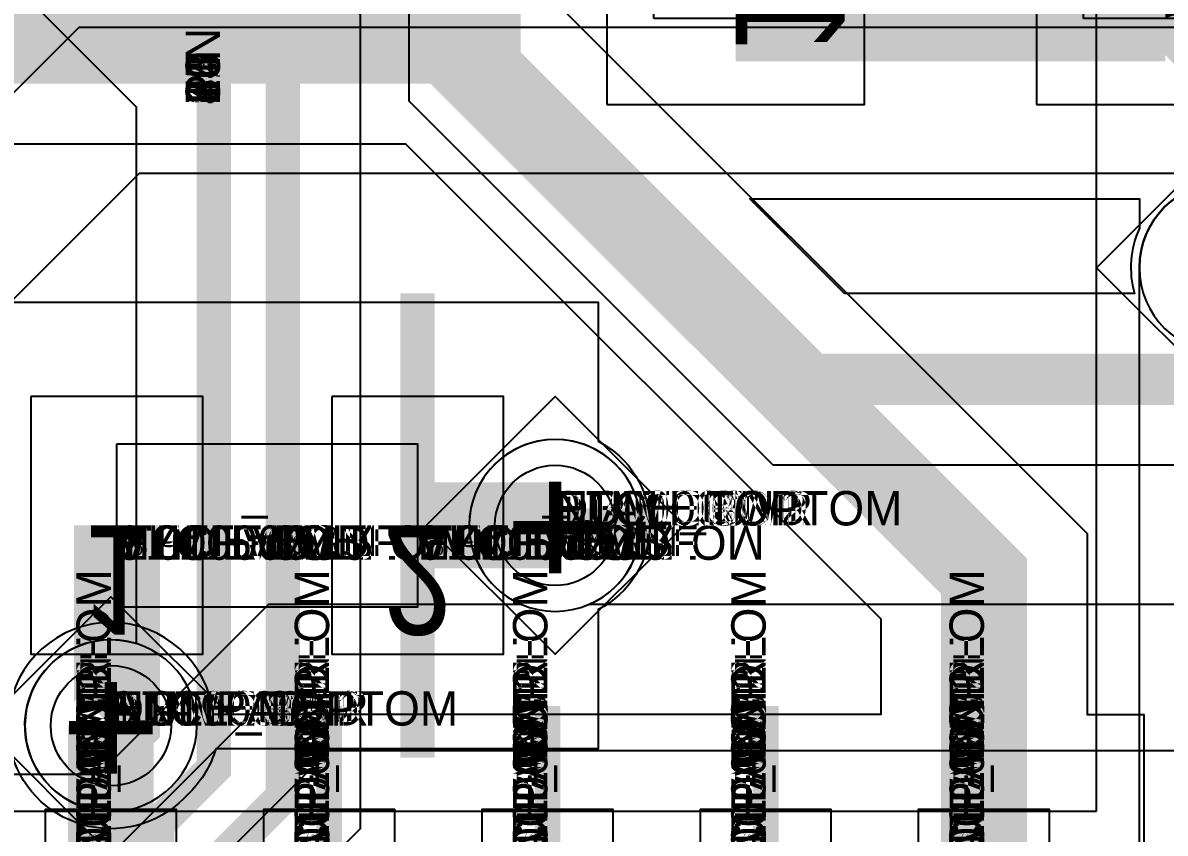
# Model space of a CAD drawing. Extents: x 0 to 323, y 0 to 320.
# Drawn here: x 103.32 to 109.96, y 217.56 to 222.28 of the extents above; entities that cross this region are included whole.
import ezdxf
from ezdxf.enums import TextEntityAlignment as Align

# ---------------------------------------------------------------- set-up
doc = ezdxf.new("R2010")
doc.units = 0
doc.header["$MEASUREMENT"] = 0
doc.layers.get('0').update_dxf_attribs({"linetype": 'CONTINUOUS'})
for name, color, linetype in [('CDN_FIGURES', 7, 'CONTINUOUS'), ('ETCH_BOTTOM', 7, 'CONTINUOUS'), ('ETCH_GND', 3, 'CONTINUOUS'), ('ETCH_INT1', 4, 'CONTINUOUS'), ('ETCH_INT2', 5, 'CONTINUOUS'), ('ETCH_PWR', 6, 'CONTINUOUS'), ('ETCH_TOP', 2, 'CONTINUOUS'), ('MANUFACTURING_NCLEGEND-1-6', 8, 'CONTINUOUS'), ('PACKAGE_GEOMETRY_ASSEMBLY_TOP', 11, 'CONTINUOUS'), ('PACKAGE_GEOMETRY_PIN_NUMBER', 9, 'CONTINUOUS')]:
    doc.layers.add(name, color=color, linetype=linetype)

# ---------------------------------------------------------------- blocks, each defined once
blk = doc.blocks.new('FIGURE_DIAMOND')
at = {"layer": 'CDN_FIGURES'}
blk.add_lwpolyline([(-0.5, 0), (0, 0.5), (0.5, 0), (0, -0.5)], close=True, dxfattribs=at)
blk = doc.blocks.new('PAD_INFO')
for tag in ['SHAPE_TYPE', 'PAD_HEIGHT', 'PAD_LAYER', 'PAD_TYPE', 'PAD_WIDTH']:
    blk.add_attdef(tag, (0, 0), '', height=0.2)
at = {"flags": 2}
blk.add_attdef('CDN_TYPE', (0, 0), '', height=0.2, dxfattribs=at)
blk = doc.blocks.new('DRILL_INFO')
at = {"flags": 2}
blk.add_attdef('CDN_TYPE', (0, 0), '', height=0.2, dxfattribs=at)
for tag in ['FSHAPE', 'FCHAR', 'DRILL_HEIGHT', 'DIAMETER', 'PLATED', 'DRILL_WIDTH']:
    blk.add_attdef(tag, (0, 0), '', height=0.2)
blk = doc.blocks.new('VIA0700X0300')
at = {"layer": 'ETCH_BOTTOM'}
blk.add_circle((0, 0), 0.35, dxfattribs=at)
at = {"layer": 'ETCH_GND'}
blk.add_circle((0, 0), 0.35, dxfattribs=at)
at = {"layer": 'ETCH_INT1'}
blk.add_circle((0, 0), 0.35, dxfattribs=at)
at = {"layer": 'ETCH_INT2'}
blk.add_circle((0, 0), 0.35, dxfattribs=at)
at = {"layer": 'ETCH_PWR'}
blk.add_circle((0, 0), 0.35, dxfattribs=at)
at = {"layer": 'ETCH_TOP'}
blk.add_circle((0, 0), 0.35, dxfattribs=at)
ref = blk.add_blockref('PAD_INFO', (0, 0))
ref.add_attrib('PAD_LAYER', 'ETCH_TOP', (0, 0), dxfattribs={"height": 0.2})
ref.add_attrib('SHAPE_TYPE', 'NULL', (0, 0), dxfattribs={"height": 0.2})
ref.add_attrib('PAD_TYPE', 'ANTIPAD', (0, 0), dxfattribs={"height": 0.2})
ref.add_attrib('PAD_WIDTH', '0.000000', (0, 0), dxfattribs={"height": 0.2})
ref.add_attrib('PAD_HEIGHT', '0.000000', (0, 0), dxfattribs={"height": 0.2})
ref = blk.add_blockref('PAD_INFO', (0, 0))
ref.add_attrib('PAD_LAYER', 'ETCH_GND', (0, 0), dxfattribs={"height": 0.2})
ref.add_attrib('SHAPE_TYPE', 'NULL', (0, 0), dxfattribs={"height": 0.2})
ref.add_attrib('PAD_TYPE', 'ANTIPAD', (0, 0), dxfattribs={"height": 0.2})
ref.add_attrib('PAD_WIDTH', '0.000000', (0, 0), dxfattribs={"height": 0.2})
ref.add_attrib('PAD_HEIGHT', '0.000000', (0, 0), dxfattribs={"height": 0.2})
ref = blk.add_blockref('PAD_INFO', (0, 0))
ref.add_attrib('PAD_LAYER', 'ETCH_INT1', (0, 0), dxfattribs={"height": 0.2})
ref.add_attrib('SHAPE_TYPE', 'NULL', (0, 0), dxfattribs={"height": 0.2})
ref.add_attrib('PAD_TYPE', 'ANTIPAD', (0, 0), dxfattribs={"height": 0.2})
ref.add_attrib('PAD_WIDTH', '0.000000', (0, 0), dxfattribs={"height": 0.2})
ref.add_attrib('PAD_HEIGHT', '0.000000', (0, 0), dxfattribs={"height": 0.2})
ref = blk.add_blockref('PAD_INFO', (0, 0))
ref.add_attrib('PAD_LAYER', 'ETCH_INT2', (0, 0), dxfattribs={"height": 0.2})
ref.add_attrib('SHAPE_TYPE', 'NULL', (0, 0), dxfattribs={"height": 0.2})
ref.add_attrib('PAD_TYPE', 'ANTIPAD', (0, 0), dxfattribs={"height": 0.2})
ref.add_attrib('PAD_WIDTH', '0.000000', (0, 0), dxfattribs={"height": 0.2})
ref.add_attrib('PAD_HEIGHT', '0.000000', (0, 0), dxfattribs={"height": 0.2})
ref = blk.add_blockref('PAD_INFO', (0, 0))
ref.add_attrib('PAD_LAYER', 'ETCH_PWR', (0, 0), dxfattribs={"height": 0.2})
ref.add_attrib('SHAPE_TYPE', 'NULL', (0, 0), dxfattribs={"height": 0.2})
ref.add_attrib('PAD_TYPE', 'ANTIPAD', (0, 0), dxfattribs={"height": 0.2})
ref.add_attrib('PAD_WIDTH', '0.000000', (0, 0), dxfattribs={"height": 0.2})
ref.add_attrib('PAD_HEIGHT', '0.000000', (0, 0), dxfattribs={"height": 0.2})
ref = blk.add_blockref('PAD_INFO', (0, 0))
ref.add_attrib('PAD_LAYER', 'ETCH_BOTTOM', (0, 0), dxfattribs={"height": 0.2})
ref.add_attrib('SHAPE_TYPE', 'NULL', (0, 0), dxfattribs={"height": 0.2})
ref.add_attrib('PAD_TYPE', 'ANTIPAD', (0, 0), dxfattribs={"height": 0.2})
ref.add_attrib('PAD_WIDTH', '0.000000', (0, 0), dxfattribs={"height": 0.2})
ref.add_attrib('PAD_HEIGHT', '0.000000', (0, 0), dxfattribs={"height": 0.2})
ref = blk.add_blockref('PAD_INFO', (0, 0))
ref.add_attrib('PAD_LAYER', 'ETCH_TOP', (0, 0), dxfattribs={"height": 0.2})
ref.add_attrib('SHAPE_TYPE', 'NULL', (0, 0), dxfattribs={"height": 0.2})
ref.add_attrib('PAD_TYPE', 'THERMAL', (0, 0), dxfattribs={"height": 0.2})
ref.add_attrib('PAD_WIDTH', '0.000000', (0, 0), dxfattribs={"height": 0.2})
ref.add_attrib('PAD_HEIGHT', '0.000000', (0, 0), dxfattribs={"height": 0.2})
ref = blk.add_blockref('PAD_INFO', (0, 0))
ref.add_attrib('PAD_LAYER', 'ETCH_GND', (0, 0), dxfattribs={"height": 0.2})
ref.add_attrib('SHAPE_TYPE', 'NULL', (0, 0), dxfattribs={"height": 0.2})
ref.add_attrib('PAD_TYPE', 'THERMAL', (0, 0), dxfattribs={"height": 0.2})
ref.add_attrib('PAD_WIDTH', '0.000000', (0, 0), dxfattribs={"height": 0.2})
ref.add_attrib('PAD_HEIGHT', '0.000000', (0, 0), dxfattribs={"height": 0.2})
ref = blk.add_blockref('PAD_INFO', (0, 0))
ref.add_attrib('PAD_LAYER', 'ETCH_INT1', (0, 0), dxfattribs={"height": 0.2})
ref.add_attrib('SHAPE_TYPE', 'NULL', (0, 0), dxfattribs={"height": 0.2})
ref.add_attrib('PAD_TYPE', 'THERMAL', (0, 0), dxfattribs={"height": 0.2})
ref.add_attrib('PAD_WIDTH', '0.000000', (0, 0), dxfattribs={"height": 0.2})
ref.add_attrib('PAD_HEIGHT', '0.000000', (0, 0), dxfattribs={"height": 0.2})
ref = blk.add_blockref('PAD_INFO', (0, 0))
ref.add_attrib('PAD_LAYER', 'ETCH_INT2', (0, 0), dxfattribs={"height": 0.2})
ref.add_attrib('SHAPE_TYPE', 'NULL', (0, 0), dxfattribs={"height": 0.2})
ref.add_attrib('PAD_TYPE', 'THERMAL', (0, 0), dxfattribs={"height": 0.2})
ref.add_attrib('PAD_WIDTH', '0.000000', (0, 0), dxfattribs={"height": 0.2})
ref.add_attrib('PAD_HEIGHT', '0.000000', (0, 0), dxfattribs={"height": 0.2})
ref = blk.add_blockref('PAD_INFO', (0, 0))
ref.add_attrib('PAD_LAYER', 'ETCH_PWR', (0, 0), dxfattribs={"height": 0.2})
ref.add_attrib('SHAPE_TYPE', 'NULL', (0, 0), dxfattribs={"height": 0.2})
ref.add_attrib('PAD_TYPE', 'THERMAL', (0, 0), dxfattribs={"height": 0.2})
ref.add_attrib('PAD_WIDTH', '0.000000', (0, 0), dxfattribs={"height": 0.2})
ref.add_attrib('PAD_HEIGHT', '0.000000', (0, 0), dxfattribs={"height": 0.2})
ref = blk.add_blockref('PAD_INFO', (0, 0))
ref.add_attrib('PAD_LAYER', 'ETCH_BOTTOM', (0, 0), dxfattribs={"height": 0.2})
ref.add_attrib('SHAPE_TYPE', 'NULL', (0, 0), dxfattribs={"height": 0.2})
ref.add_attrib('PAD_TYPE', 'THERMAL', (0, 0), dxfattribs={"height": 0.2})
ref.add_attrib('PAD_WIDTH', '0.000000', (0, 0), dxfattribs={"height": 0.2})
ref.add_attrib('PAD_HEIGHT', '0.000000', (0, 0), dxfattribs={"height": 0.2})
ref = blk.add_blockref('PAD_INFO', (0, 0))
ref.add_attrib('PAD_LAYER', 'ETCH_TOP', (0, 0), dxfattribs={"height": 0.2})
ref.add_attrib('SHAPE_TYPE', 'CIRCLE', (0, 0), dxfattribs={"height": 0.2})
ref.add_attrib('PAD_TYPE', 'REGULAR', (0, 0), dxfattribs={"height": 0.2})
ref.add_attrib('PAD_WIDTH', '0.700000', (0, 0), dxfattribs={"height": 0.2})
ref.add_attrib('PAD_HEIGHT', '0.700000', (0, 0), dxfattribs={"height": 0.2})
ref = blk.add_blockref('PAD_INFO', (0, 0))
ref.add_attrib('PAD_LAYER', 'ETCH_GND', (0, 0), dxfattribs={"height": 0.2})
ref.add_attrib('SHAPE_TYPE', 'CIRCLE', (0, 0), dxfattribs={"height": 0.2})
ref.add_attrib('PAD_TYPE', 'REGULAR', (0, 0), dxfattribs={"height": 0.2})
ref.add_attrib('PAD_WIDTH', '0.700000', (0, 0), dxfattribs={"height": 0.2})
ref.add_attrib('PAD_HEIGHT', '0.700000', (0, 0), dxfattribs={"height": 0.2})
ref = blk.add_blockref('PAD_INFO', (0, 0))
ref.add_attrib('PAD_LAYER', 'ETCH_INT1', (0, 0), dxfattribs={"height": 0.2})
ref.add_attrib('SHAPE_TYPE', 'CIRCLE', (0, 0), dxfattribs={"height": 0.2})
ref.add_attrib('PAD_TYPE', 'REGULAR', (0, 0), dxfattribs={"height": 0.2})
ref.add_attrib('PAD_WIDTH', '0.700000', (0, 0), dxfattribs={"height": 0.2})
ref.add_attrib('PAD_HEIGHT', '0.700000', (0, 0), dxfattribs={"height": 0.2})
ref = blk.add_blockref('PAD_INFO', (0, 0))
ref.add_attrib('PAD_LAYER', 'ETCH_INT2', (0, 0), dxfattribs={"height": 0.2})
ref.add_attrib('SHAPE_TYPE', 'CIRCLE', (0, 0), dxfattribs={"height": 0.2})
ref.add_attrib('PAD_TYPE', 'REGULAR', (0, 0), dxfattribs={"height": 0.2})
ref.add_attrib('PAD_WIDTH', '0.700000', (0, 0), dxfattribs={"height": 0.2})
ref.add_attrib('PAD_HEIGHT', '0.700000', (0, 0), dxfattribs={"height": 0.2})
ref = blk.add_blockref('PAD_INFO', (0, 0))
ref.add_attrib('PAD_LAYER', 'ETCH_PWR', (0, 0), dxfattribs={"height": 0.2})
ref.add_attrib('SHAPE_TYPE', 'CIRCLE', (0, 0), dxfattribs={"height": 0.2})
ref.add_attrib('PAD_TYPE', 'REGULAR', (0, 0), dxfattribs={"height": 0.2})
ref.add_attrib('PAD_WIDTH', '0.700000', (0, 0), dxfattribs={"height": 0.2})
ref.add_attrib('PAD_HEIGHT', '0.700000', (0, 0), dxfattribs={"height": 0.2})
ref = blk.add_blockref('PAD_INFO', (0, 0))
ref.add_attrib('PAD_LAYER', 'ETCH_BOTTOM', (0, 0), dxfattribs={"height": 0.2})
ref.add_attrib('SHAPE_TYPE', 'CIRCLE', (0, 0), dxfattribs={"height": 0.2})
ref.add_attrib('PAD_TYPE', 'REGULAR', (0, 0), dxfattribs={"height": 0.2})
ref.add_attrib('PAD_WIDTH', '0.700000', (0, 0), dxfattribs={"height": 0.2})
ref.add_attrib('PAD_HEIGHT', '0.700000', (0, 0), dxfattribs={"height": 0.2})
ref = blk.add_blockref('DRILL_INFO', (0, 0))
ref.add_attrib('DIAMETER', '0.300000', (0, 0), dxfattribs={"height": 0.2})
ref.add_attrib('PLATED', 'PLATED', (0, 0), dxfattribs={"height": 0.2})
ref.add_attrib('FSHAPE', 'DIAMOND', (0, 0), dxfattribs={"height": 0.2})
ref.add_attrib('FCHAR', '+', (0, 0), dxfattribs={"height": 0.2})
ref.add_attrib('DRILL_WIDTH', '1.500000', (0, 0), dxfattribs={"height": 0.2})
ref.add_attrib('DRILL_HEIGHT', '1.500000', (0, 0), dxfattribs={"height": 0.2})
for tag in ['CDN_TYPE', 'PIN']:
    blk.add_attdef(tag, (0, 0), '', height=0.2)
at = {"flags": 2}
for tag in ['PSTKNAME', 'BBV']:
    blk.add_attdef(tag, (0, 0), '', height=0.2, dxfattribs=at)
blk = doc.blocks.new('RC1000X1500TS')
at = {"layer": 'ETCH_TOP'}
blk.add_lwpolyline([(-0.5, -0.75), (-0.5, 0.75), (0.5, 0.75), (0.5, -0.75)], close=True, dxfattribs=at)
ref = blk.add_blockref('PAD_INFO', (0, 0))
ref.add_attrib('PAD_LAYER', 'ETCH_TOP', (0, 0), dxfattribs={"height": 0.2})
ref.add_attrib('SHAPE_TYPE', 'NULL', (0, 0), dxfattribs={"height": 0.2})
ref.add_attrib('PAD_TYPE', 'ANTIPAD', (0, 0), dxfattribs={"height": 0.2})
ref.add_attrib('PAD_WIDTH', '0.000000', (0, 0), dxfattribs={"height": 0.2})
ref.add_attrib('PAD_HEIGHT', '0.000000', (0, 0), dxfattribs={"height": 0.2})
ref = blk.add_blockref('PAD_INFO', (0, 0))
ref.add_attrib('PAD_LAYER', 'ETCH_GND', (0, 0), dxfattribs={"height": 0.2})
ref.add_attrib('SHAPE_TYPE', 'NULL', (0, 0), dxfattribs={"height": 0.2})
ref.add_attrib('PAD_TYPE', 'ANTIPAD', (0, 0), dxfattribs={"height": 0.2})
ref.add_attrib('PAD_WIDTH', '0.000000', (0, 0), dxfattribs={"height": 0.2})
ref.add_attrib('PAD_HEIGHT', '0.000000', (0, 0), dxfattribs={"height": 0.2})
ref = blk.add_blockref('PAD_INFO', (0, 0))
ref.add_attrib('PAD_LAYER', 'ETCH_INT1', (0, 0), dxfattribs={"height": 0.2})
ref.add_attrib('SHAPE_TYPE', 'NULL', (0, 0), dxfattribs={"height": 0.2})
ref.add_attrib('PAD_TYPE', 'ANTIPAD', (0, 0), dxfattribs={"height": 0.2})
ref.add_attrib('PAD_WIDTH', '0.000000', (0, 0), dxfattribs={"height": 0.2})
ref.add_attrib('PAD_HEIGHT', '0.000000', (0, 0), dxfattribs={"height": 0.2})
ref = blk.add_blockref('PAD_INFO', (0, 0))
ref.add_attrib('PAD_LAYER', 'ETCH_INT2', (0, 0), dxfattribs={"height": 0.2})
ref.add_attrib('SHAPE_TYPE', 'NULL', (0, 0), dxfattribs={"height": 0.2})
ref.add_attrib('PAD_TYPE', 'ANTIPAD', (0, 0), dxfattribs={"height": 0.2})
ref.add_attrib('PAD_WIDTH', '0.000000', (0, 0), dxfattribs={"height": 0.2})
ref.add_attrib('PAD_HEIGHT', '0.000000', (0, 0), dxfattribs={"height": 0.2})
ref = blk.add_blockref('PAD_INFO', (0, 0))
ref.add_attrib('PAD_LAYER', 'ETCH_PWR', (0, 0), dxfattribs={"height": 0.2})
ref.add_attrib('SHAPE_TYPE', 'NULL', (0, 0), dxfattribs={"height": 0.2})
ref.add_attrib('PAD_TYPE', 'ANTIPAD', (0, 0), dxfattribs={"height": 0.2})
ref.add_attrib('PAD_WIDTH', '0.000000', (0, 0), dxfattribs={"height": 0.2})
ref.add_attrib('PAD_HEIGHT', '0.000000', (0, 0), dxfattribs={"height": 0.2})
ref = blk.add_blockref('PAD_INFO', (0, 0))
ref.add_attrib('PAD_LAYER', 'ETCH_BOTTOM', (0, 0), dxfattribs={"height": 0.2})
ref.add_attrib('SHAPE_TYPE', 'NULL', (0, 0), dxfattribs={"height": 0.2})
ref.add_attrib('PAD_TYPE', 'ANTIPAD', (0, 0), dxfattribs={"height": 0.2})
ref.add_attrib('PAD_WIDTH', '0.000000', (0, 0), dxfattribs={"height": 0.2})
ref.add_attrib('PAD_HEIGHT', '0.000000', (0, 0), dxfattribs={"height": 0.2})
ref = blk.add_blockref('PAD_INFO', (0, 0))
ref.add_attrib('PAD_LAYER', 'ETCH_TOP', (0, 0), dxfattribs={"height": 0.2})
ref.add_attrib('SHAPE_TYPE', 'NULL', (0, 0), dxfattribs={"height": 0.2})
ref.add_attrib('PAD_TYPE', 'THERMAL', (0, 0), dxfattribs={"height": 0.2})
ref.add_attrib('PAD_WIDTH', '0.000000', (0, 0), dxfattribs={"height": 0.2})
ref.add_attrib('PAD_HEIGHT', '0.000000', (0, 0), dxfattribs={"height": 0.2})
ref = blk.add_blockref('PAD_INFO', (0, 0))
ref.add_attrib('PAD_LAYER', 'ETCH_GND', (0, 0), dxfattribs={"height": 0.2})
ref.add_attrib('SHAPE_TYPE', 'NULL', (0, 0), dxfattribs={"height": 0.2})
ref.add_attrib('PAD_TYPE', 'THERMAL', (0, 0), dxfattribs={"height": 0.2})
ref.add_attrib('PAD_WIDTH', '0.000000', (0, 0), dxfattribs={"height": 0.2})
ref.add_attrib('PAD_HEIGHT', '0.000000', (0, 0), dxfattribs={"height": 0.2})
ref = blk.add_blockref('PAD_INFO', (0, 0))
ref.add_attrib('PAD_LAYER', 'ETCH_INT1', (0, 0), dxfattribs={"height": 0.2})
ref.add_attrib('SHAPE_TYPE', 'NULL', (0, 0), dxfattribs={"height": 0.2})
ref.add_attrib('PAD_TYPE', 'THERMAL', (0, 0), dxfattribs={"height": 0.2})
ref.add_attrib('PAD_WIDTH', '0.000000', (0, 0), dxfattribs={"height": 0.2})
ref.add_attrib('PAD_HEIGHT', '0.000000', (0, 0), dxfattribs={"height": 0.2})
ref = blk.add_blockref('PAD_INFO', (0, 0))
ref.add_attrib('PAD_LAYER', 'ETCH_INT2', (0, 0), dxfattribs={"height": 0.2})
ref.add_attrib('SHAPE_TYPE', 'NULL', (0, 0), dxfattribs={"height": 0.2})
ref.add_attrib('PAD_TYPE', 'THERMAL', (0, 0), dxfattribs={"height": 0.2})
ref.add_attrib('PAD_WIDTH', '0.000000', (0, 0), dxfattribs={"height": 0.2})
ref.add_attrib('PAD_HEIGHT', '0.000000', (0, 0), dxfattribs={"height": 0.2})
ref = blk.add_blockref('PAD_INFO', (0, 0))
ref.add_attrib('PAD_LAYER', 'ETCH_PWR', (0, 0), dxfattribs={"height": 0.2})
ref.add_attrib('SHAPE_TYPE', 'NULL', (0, 0), dxfattribs={"height": 0.2})
ref.add_attrib('PAD_TYPE', 'THERMAL', (0, 0), dxfattribs={"height": 0.2})
ref.add_attrib('PAD_WIDTH', '0.000000', (0, 0), dxfattribs={"height": 0.2})
ref.add_attrib('PAD_HEIGHT', '0.000000', (0, 0), dxfattribs={"height": 0.2})
ref = blk.add_blockref('PAD_INFO', (0, 0))
ref.add_attrib('PAD_LAYER', 'ETCH_BOTTOM', (0, 0), dxfattribs={"height": 0.2})
ref.add_attrib('SHAPE_TYPE', 'NULL', (0, 0), dxfattribs={"height": 0.2})
ref.add_attrib('PAD_TYPE', 'THERMAL', (0, 0), dxfattribs={"height": 0.2})
ref.add_attrib('PAD_WIDTH', '0.000000', (0, 0), dxfattribs={"height": 0.2})
ref.add_attrib('PAD_HEIGHT', '0.000000', (0, 0), dxfattribs={"height": 0.2})
ref = blk.add_blockref('PAD_INFO', (0, 0))
ref.add_attrib('PAD_LAYER', 'ETCH_GND', (0, 0), dxfattribs={"height": 0.2})
ref.add_attrib('SHAPE_TYPE', 'NULL', (0, 0), dxfattribs={"height": 0.2})
ref.add_attrib('PAD_TYPE', 'REGULAR', (0, 0), dxfattribs={"height": 0.2})
ref.add_attrib('PAD_WIDTH', '0.000000', (0, 0), dxfattribs={"height": 0.2})
ref.add_attrib('PAD_HEIGHT', '0.000000', (0, 0), dxfattribs={"height": 0.2})
ref = blk.add_blockref('PAD_INFO', (0, 0))
ref.add_attrib('PAD_LAYER', 'ETCH_INT1', (0, 0), dxfattribs={"height": 0.2})
ref.add_attrib('SHAPE_TYPE', 'NULL', (0, 0), dxfattribs={"height": 0.2})
ref.add_attrib('PAD_TYPE', 'REGULAR', (0, 0), dxfattribs={"height": 0.2})
ref.add_attrib('PAD_WIDTH', '0.000000', (0, 0), dxfattribs={"height": 0.2})
ref.add_attrib('PAD_HEIGHT', '0.000000', (0, 0), dxfattribs={"height": 0.2})
ref = blk.add_blockref('PAD_INFO', (0, 0))
ref.add_attrib('PAD_LAYER', 'ETCH_INT2', (0, 0), dxfattribs={"height": 0.2})
ref.add_attrib('SHAPE_TYPE', 'NULL', (0, 0), dxfattribs={"height": 0.2})
ref.add_attrib('PAD_TYPE', 'REGULAR', (0, 0), dxfattribs={"height": 0.2})
ref.add_attrib('PAD_WIDTH', '0.000000', (0, 0), dxfattribs={"height": 0.2})
ref.add_attrib('PAD_HEIGHT', '0.000000', (0, 0), dxfattribs={"height": 0.2})
ref = blk.add_blockref('PAD_INFO', (0, 0))
ref.add_attrib('PAD_LAYER', 'ETCH_PWR', (0, 0), dxfattribs={"height": 0.2})
ref.add_attrib('SHAPE_TYPE', 'NULL', (0, 0), dxfattribs={"height": 0.2})
ref.add_attrib('PAD_TYPE', 'REGULAR', (0, 0), dxfattribs={"height": 0.2})
ref.add_attrib('PAD_WIDTH', '0.000000', (0, 0), dxfattribs={"height": 0.2})
ref.add_attrib('PAD_HEIGHT', '0.000000', (0, 0), dxfattribs={"height": 0.2})
ref = blk.add_blockref('PAD_INFO', (0, 0))
ref.add_attrib('PAD_LAYER', 'ETCH_BOTTOM', (0, 0), dxfattribs={"height": 0.2})
ref.add_attrib('SHAPE_TYPE', 'NULL', (0, 0), dxfattribs={"height": 0.2})
ref.add_attrib('PAD_TYPE', 'REGULAR', (0, 0), dxfattribs={"height": 0.2})
ref.add_attrib('PAD_WIDTH', '0.000000', (0, 0), dxfattribs={"height": 0.2})
ref.add_attrib('PAD_HEIGHT', '0.000000', (0, 0), dxfattribs={"height": 0.2})
ref = blk.add_blockref('DRILL_INFO', (0, 0))
ref.add_attrib('DIAMETER', '0.000000', (0, 0), dxfattribs={"height": 0.2})
ref.add_attrib('PLATED', 'PLATED', (0, 0), dxfattribs={"height": 0.2})
ref.add_attrib('FSHAPE', 'NULL', (0, 0), dxfattribs={"height": 0.2})
ref.add_attrib('DRILL_WIDTH', '0.000000', (0, 0), dxfattribs={"height": 0.2})
ref.add_attrib('DRILL_HEIGHT', '0.000000', (0, 0), dxfattribs={"height": 0.2})
ref = blk.add_blockref('PAD_INFO', (0, 0))
ref.add_attrib('PAD_LAYER', 'ETCH_TOP', (0, 0), dxfattribs={"height": 0.2})
ref.add_attrib('SHAPE_TYPE', 'RECTANGLE', (0, 0), dxfattribs={"height": 0.2})
ref.add_attrib('PAD_TYPE', 'REGULAR', (0, 0), dxfattribs={"height": 0.2})
ref.add_attrib('PAD_WIDTH', '1.000000', (0, 0), dxfattribs={"height": 0.2})
ref.add_attrib('PAD_HEIGHT', '1.500000', (0, 0), dxfattribs={"height": 0.2})
for tag in ['CDN_TYPE', 'PIN']:
    blk.add_attdef(tag, (0, 0), '', height=0.2)
at = {"flags": 2}
for tag in ['PSTKNAME', 'BBV']:
    blk.add_attdef(tag, (0, 0), '', height=0.2, dxfattribs=at)
blk = doc.blocks.new('F56')
at = {"layer": 'PACKAGE_GEOMETRY_ASSEMBLY_TOP'}
blk.add_lwpolyline([(0, -0.475), (1.75, -0.475), (1.75, 0.475), (0, 0.475)], close=True, dxfattribs=at)
at = {"layer": 'ETCH_TOP'}
ref = blk.add_blockref('RC1000X1500TS', (0, 0), dxfattribs=at)
ref.add_attrib('CDN_TYPE', 'PIN', (0, 0), dxfattribs={"height": 0.2})
ref.add_attrib('PIN', '1', (0, 0), dxfattribs={"height": 0.2})
ref = blk.add_blockref('RC1000X1500TS', (1.75, 0), dxfattribs=at)
ref.add_attrib('CDN_TYPE', 'PIN', (0, 0), dxfattribs={"height": 0.2})
ref.add_attrib('PIN', '2', (0, 0), dxfattribs={"height": 0.2})
at = {"flags": 2}
for tag in ['SYMBOL_TYPE', 'CDN_TYPE', 'REFDES']:
    blk.add_attdef(tag, (0, 0), '', height=0.2, dxfattribs=at)
blk = doc.blocks.new('RC1250X0760TS')
at = {"layer": 'ETCH_TOP'}
blk.add_lwpolyline([(-0.625, -0.38), (-0.625, 0.38), (0.625, 0.38), (0.625, -0.38)], close=True, dxfattribs=at)
ref = blk.add_blockref('PAD_INFO', (0, 0))
ref.add_attrib('PAD_LAYER', 'ETCH_TOP', (0, 0), dxfattribs={"height": 0.2})
ref.add_attrib('SHAPE_TYPE', 'NULL', (0, 0), dxfattribs={"height": 0.2})
ref.add_attrib('PAD_TYPE', 'ANTIPAD', (0, 0), dxfattribs={"height": 0.2})
ref.add_attrib('PAD_WIDTH', '0.000000', (0, 0), dxfattribs={"height": 0.2})
ref.add_attrib('PAD_HEIGHT', '0.000000', (0, 0), dxfattribs={"height": 0.2})
ref = blk.add_blockref('PAD_INFO', (0, 0))
ref.add_attrib('PAD_LAYER', 'ETCH_GND', (0, 0), dxfattribs={"height": 0.2})
ref.add_attrib('SHAPE_TYPE', 'NULL', (0, 0), dxfattribs={"height": 0.2})
ref.add_attrib('PAD_TYPE', 'ANTIPAD', (0, 0), dxfattribs={"height": 0.2})
ref.add_attrib('PAD_WIDTH', '0.000000', (0, 0), dxfattribs={"height": 0.2})
ref.add_attrib('PAD_HEIGHT', '0.000000', (0, 0), dxfattribs={"height": 0.2})
ref = blk.add_blockref('PAD_INFO', (0, 0))
ref.add_attrib('PAD_LAYER', 'ETCH_INT1', (0, 0), dxfattribs={"height": 0.2})
ref.add_attrib('SHAPE_TYPE', 'NULL', (0, 0), dxfattribs={"height": 0.2})
ref.add_attrib('PAD_TYPE', 'ANTIPAD', (0, 0), dxfattribs={"height": 0.2})
ref.add_attrib('PAD_WIDTH', '0.000000', (0, 0), dxfattribs={"height": 0.2})
ref.add_attrib('PAD_HEIGHT', '0.000000', (0, 0), dxfattribs={"height": 0.2})
ref = blk.add_blockref('PAD_INFO', (0, 0))
ref.add_attrib('PAD_LAYER', 'ETCH_INT2', (0, 0), dxfattribs={"height": 0.2})
ref.add_attrib('SHAPE_TYPE', 'NULL', (0, 0), dxfattribs={"height": 0.2})
ref.add_attrib('PAD_TYPE', 'ANTIPAD', (0, 0), dxfattribs={"height": 0.2})
ref.add_attrib('PAD_WIDTH', '0.000000', (0, 0), dxfattribs={"height": 0.2})
ref.add_attrib('PAD_HEIGHT', '0.000000', (0, 0), dxfattribs={"height": 0.2})
ref = blk.add_blockref('PAD_INFO', (0, 0))
ref.add_attrib('PAD_LAYER', 'ETCH_PWR', (0, 0), dxfattribs={"height": 0.2})
ref.add_attrib('SHAPE_TYPE', 'NULL', (0, 0), dxfattribs={"height": 0.2})
ref.add_attrib('PAD_TYPE', 'ANTIPAD', (0, 0), dxfattribs={"height": 0.2})
ref.add_attrib('PAD_WIDTH', '0.000000', (0, 0), dxfattribs={"height": 0.2})
ref.add_attrib('PAD_HEIGHT', '0.000000', (0, 0), dxfattribs={"height": 0.2})
ref = blk.add_blockref('PAD_INFO', (0, 0))
ref.add_attrib('PAD_LAYER', 'ETCH_BOTTOM', (0, 0), dxfattribs={"height": 0.2})
ref.add_attrib('SHAPE_TYPE', 'NULL', (0, 0), dxfattribs={"height": 0.2})
ref.add_attrib('PAD_TYPE', 'ANTIPAD', (0, 0), dxfattribs={"height": 0.2})
ref.add_attrib('PAD_WIDTH', '0.000000', (0, 0), dxfattribs={"height": 0.2})
ref.add_attrib('PAD_HEIGHT', '0.000000', (0, 0), dxfattribs={"height": 0.2})
ref = blk.add_blockref('PAD_INFO', (0, 0))
ref.add_attrib('PAD_LAYER', 'ETCH_TOP', (0, 0), dxfattribs={"height": 0.2})
ref.add_attrib('SHAPE_TYPE', 'NULL', (0, 0), dxfattribs={"height": 0.2})
ref.add_attrib('PAD_TYPE', 'THERMAL', (0, 0), dxfattribs={"height": 0.2})
ref.add_attrib('PAD_WIDTH', '0.000000', (0, 0), dxfattribs={"height": 0.2})
ref.add_attrib('PAD_HEIGHT', '0.000000', (0, 0), dxfattribs={"height": 0.2})
ref = blk.add_blockref('PAD_INFO', (0, 0))
ref.add_attrib('PAD_LAYER', 'ETCH_GND', (0, 0), dxfattribs={"height": 0.2})
ref.add_attrib('SHAPE_TYPE', 'NULL', (0, 0), dxfattribs={"height": 0.2})
ref.add_attrib('PAD_TYPE', 'THERMAL', (0, 0), dxfattribs={"height": 0.2})
ref.add_attrib('PAD_WIDTH', '0.000000', (0, 0), dxfattribs={"height": 0.2})
ref.add_attrib('PAD_HEIGHT', '0.000000', (0, 0), dxfattribs={"height": 0.2})
ref = blk.add_blockref('PAD_INFO', (0, 0))
ref.add_attrib('PAD_LAYER', 'ETCH_INT1', (0, 0), dxfattribs={"height": 0.2})
ref.add_attrib('SHAPE_TYPE', 'NULL', (0, 0), dxfattribs={"height": 0.2})
ref.add_attrib('PAD_TYPE', 'THERMAL', (0, 0), dxfattribs={"height": 0.2})
ref.add_attrib('PAD_WIDTH', '0.000000', (0, 0), dxfattribs={"height": 0.2})
ref.add_attrib('PAD_HEIGHT', '0.000000', (0, 0), dxfattribs={"height": 0.2})
ref = blk.add_blockref('PAD_INFO', (0, 0))
ref.add_attrib('PAD_LAYER', 'ETCH_INT2', (0, 0), dxfattribs={"height": 0.2})
ref.add_attrib('SHAPE_TYPE', 'NULL', (0, 0), dxfattribs={"height": 0.2})
ref.add_attrib('PAD_TYPE', 'THERMAL', (0, 0), dxfattribs={"height": 0.2})
ref.add_attrib('PAD_WIDTH', '0.000000', (0, 0), dxfattribs={"height": 0.2})
ref.add_attrib('PAD_HEIGHT', '0.000000', (0, 0), dxfattribs={"height": 0.2})
ref = blk.add_blockref('PAD_INFO', (0, 0))
ref.add_attrib('PAD_LAYER', 'ETCH_PWR', (0, 0), dxfattribs={"height": 0.2})
ref.add_attrib('SHAPE_TYPE', 'NULL', (0, 0), dxfattribs={"height": 0.2})
ref.add_attrib('PAD_TYPE', 'THERMAL', (0, 0), dxfattribs={"height": 0.2})
ref.add_attrib('PAD_WIDTH', '0.000000', (0, 0), dxfattribs={"height": 0.2})
ref.add_attrib('PAD_HEIGHT', '0.000000', (0, 0), dxfattribs={"height": 0.2})
ref = blk.add_blockref('PAD_INFO', (0, 0))
ref.add_attrib('PAD_LAYER', 'ETCH_BOTTOM', (0, 0), dxfattribs={"height": 0.2})
ref.add_attrib('SHAPE_TYPE', 'NULL', (0, 0), dxfattribs={"height": 0.2})
ref.add_attrib('PAD_TYPE', 'THERMAL', (0, 0), dxfattribs={"height": 0.2})
ref.add_attrib('PAD_WIDTH', '0.000000', (0, 0), dxfattribs={"height": 0.2})
ref.add_attrib('PAD_HEIGHT', '0.000000', (0, 0), dxfattribs={"height": 0.2})
ref = blk.add_blockref('PAD_INFO', (0, 0))
ref.add_attrib('PAD_LAYER', 'ETCH_TOP', (0, 0), dxfattribs={"height": 0.2})
ref.add_attrib('SHAPE_TYPE', 'RECTANGLE', (0, 0), dxfattribs={"height": 0.2})
ref.add_attrib('PAD_TYPE', 'REGULAR', (0, 0), dxfattribs={"height": 0.2})
ref.add_attrib('PAD_WIDTH', '1.250000', (0, 0), dxfattribs={"height": 0.2})
ref.add_attrib('PAD_HEIGHT', '0.760000', (0, 0), dxfattribs={"height": 0.2})
ref = blk.add_blockref('PAD_INFO', (0, 0))
ref.add_attrib('PAD_LAYER', 'ETCH_GND', (0, 0), dxfattribs={"height": 0.2})
ref.add_attrib('SHAPE_TYPE', 'NULL', (0, 0), dxfattribs={"height": 0.2})
ref.add_attrib('PAD_TYPE', 'REGULAR', (0, 0), dxfattribs={"height": 0.2})
ref.add_attrib('PAD_WIDTH', '0.000000', (0, 0), dxfattribs={"height": 0.2})
ref.add_attrib('PAD_HEIGHT', '0.000000', (0, 0), dxfattribs={"height": 0.2})
ref = blk.add_blockref('PAD_INFO', (0, 0))
ref.add_attrib('PAD_LAYER', 'ETCH_INT1', (0, 0), dxfattribs={"height": 0.2})
ref.add_attrib('SHAPE_TYPE', 'NULL', (0, 0), dxfattribs={"height": 0.2})
ref.add_attrib('PAD_TYPE', 'REGULAR', (0, 0), dxfattribs={"height": 0.2})
ref.add_attrib('PAD_WIDTH', '0.000000', (0, 0), dxfattribs={"height": 0.2})
ref.add_attrib('PAD_HEIGHT', '0.000000', (0, 0), dxfattribs={"height": 0.2})
ref = blk.add_blockref('PAD_INFO', (0, 0))
ref.add_attrib('PAD_LAYER', 'ETCH_INT2', (0, 0), dxfattribs={"height": 0.2})
ref.add_attrib('SHAPE_TYPE', 'NULL', (0, 0), dxfattribs={"height": 0.2})
ref.add_attrib('PAD_TYPE', 'REGULAR', (0, 0), dxfattribs={"height": 0.2})
ref.add_attrib('PAD_WIDTH', '0.000000', (0, 0), dxfattribs={"height": 0.2})
ref.add_attrib('PAD_HEIGHT', '0.000000', (0, 0), dxfattribs={"height": 0.2})
ref = blk.add_blockref('PAD_INFO', (0, 0))
ref.add_attrib('PAD_LAYER', 'ETCH_PWR', (0, 0), dxfattribs={"height": 0.2})
ref.add_attrib('SHAPE_TYPE', 'NULL', (0, 0), dxfattribs={"height": 0.2})
ref.add_attrib('PAD_TYPE', 'REGULAR', (0, 0), dxfattribs={"height": 0.2})
ref.add_attrib('PAD_WIDTH', '0.000000', (0, 0), dxfattribs={"height": 0.2})
ref.add_attrib('PAD_HEIGHT', '0.000000', (0, 0), dxfattribs={"height": 0.2})
ref = blk.add_blockref('PAD_INFO', (0, 0))
ref.add_attrib('PAD_LAYER', 'ETCH_BOTTOM', (0, 0), dxfattribs={"height": 0.2})
ref.add_attrib('SHAPE_TYPE', 'NULL', (0, 0), dxfattribs={"height": 0.2})
ref.add_attrib('PAD_TYPE', 'REGULAR', (0, 0), dxfattribs={"height": 0.2})
ref.add_attrib('PAD_WIDTH', '0.000000', (0, 0), dxfattribs={"height": 0.2})
ref.add_attrib('PAD_HEIGHT', '0.000000', (0, 0), dxfattribs={"height": 0.2})
ref = blk.add_blockref('DRILL_INFO', (0, 0))
ref.add_attrib('DIAMETER', '0.000000', (0, 0), dxfattribs={"height": 0.2})
ref.add_attrib('PLATED', 'PLATED', (0, 0), dxfattribs={"height": 0.2})
ref.add_attrib('FSHAPE', 'NULL', (0, 0), dxfattribs={"height": 0.2})
ref.add_attrib('DRILL_WIDTH', '0.000000', (0, 0), dxfattribs={"height": 0.2})
ref.add_attrib('DRILL_HEIGHT', '0.000000', (0, 0), dxfattribs={"height": 0.2})
for tag in ['CDN_TYPE', 'PIN']:
    blk.add_attdef(tag, (0, 0), '', height=0.2)
at = {"flags": 2}
for tag in ['PSTKNAME', 'BBV']:
    blk.add_attdef(tag, (0, 0), '', height=0.2, dxfattribs=at)
blk = doc.blocks.new('SO-16W')
at = {"layer": 'PACKAGE_GEOMETRY_ASSEMBLY_TOP'}
blk.add_lwpolyline([(-4.113, -5.1), (4.113, -5.1), (4.113, 5.1), (-4.113, 5.1)], close=True, dxfattribs=at)
at = {"layer": 'ETCH_TOP'}
ref = blk.add_blockref('RC1250X0760TS', (-4.726, 4.445), dxfattribs=at)
ref.add_attrib('CDN_TYPE', 'PIN', (0, 0), dxfattribs={"height": 0.2})
ref.add_attrib('PIN', '1', (0, 0), dxfattribs={"height": 0.2})
ref = blk.add_blockref('RC1250X0760TS', (4.596, 4.445), dxfattribs=at)
ref.add_attrib('CDN_TYPE', 'PIN', (0, 0), dxfattribs={"height": 0.2})
ref.add_attrib('PIN', '16', (0, 0), dxfattribs={"height": 0.2})
ref = blk.add_blockref('RC1250X0760TS', (-4.726, 3.175), dxfattribs=at)
ref.add_attrib('CDN_TYPE', 'PIN', (0, 0), dxfattribs={"height": 0.2})
ref.add_attrib('PIN', '2', (0, 0), dxfattribs={"height": 0.2})
ref = blk.add_blockref('RC1250X0760TS', (4.596, 3.175), dxfattribs=at)
ref.add_attrib('CDN_TYPE', 'PIN', (0, 0), dxfattribs={"height": 0.2})
ref.add_attrib('PIN', '15', (0, 0), dxfattribs={"height": 0.2})
ref = blk.add_blockref('RC1250X0760TS', (-4.726, 1.905), dxfattribs=at)
ref.add_attrib('CDN_TYPE', 'PIN', (0, 0), dxfattribs={"height": 0.2})
ref.add_attrib('PIN', '3', (0, 0), dxfattribs={"height": 0.2})
ref = blk.add_blockref('RC1250X0760TS', (4.596, 1.905), dxfattribs=at)
ref.add_attrib('CDN_TYPE', 'PIN', (0, 0), dxfattribs={"height": 0.2})
ref.add_attrib('PIN', '14', (0, 0), dxfattribs={"height": 0.2})
ref = blk.add_blockref('RC1250X0760TS', (-4.726, 0.635), dxfattribs=at)
ref.add_attrib('CDN_TYPE', 'PIN', (0, 0), dxfattribs={"height": 0.2})
ref.add_attrib('PIN', '4', (0, 0), dxfattribs={"height": 0.2})
ref = blk.add_blockref('RC1250X0760TS', (4.596, 0.635), dxfattribs=at)
ref.add_attrib('CDN_TYPE', 'PIN', (0, 0), dxfattribs={"height": 0.2})
ref.add_attrib('PIN', '13', (0, 0), dxfattribs={"height": 0.2})
ref = blk.add_blockref('RC1250X0760TS', (-4.726, -4.445), dxfattribs=at)
ref.add_attrib('CDN_TYPE', 'PIN', (0, 0), dxfattribs={"height": 0.2})
ref.add_attrib('PIN', '8', (0, 0), dxfattribs={"height": 0.2})
ref = blk.add_blockref('RC1250X0760TS', (-4.726, -1.905), dxfattribs=at)
ref.add_attrib('CDN_TYPE', 'PIN', (0, 0), dxfattribs={"height": 0.2})
ref.add_attrib('PIN', '6', (0, 0), dxfattribs={"height": 0.2})
ref = blk.add_blockref('RC1250X0760TS', (-4.726, -3.175), dxfattribs=at)
ref.add_attrib('CDN_TYPE', 'PIN', (0, 0), dxfattribs={"height": 0.2})
ref.add_attrib('PIN', '7', (0, 0), dxfattribs={"height": 0.2})
ref = blk.add_blockref('RC1250X0760TS', (-4.726, -0.635), dxfattribs=at)
ref.add_attrib('CDN_TYPE', 'PIN', (0, 0), dxfattribs={"height": 0.2})
ref.add_attrib('PIN', '5', (0, 0), dxfattribs={"height": 0.2})
ref = blk.add_blockref('RC1250X0760TS', (4.596, -4.445), dxfattribs=at)
ref.add_attrib('CDN_TYPE', 'PIN', (0, 0), dxfattribs={"height": 0.2})
ref.add_attrib('PIN', '9', (0, 0), dxfattribs={"height": 0.2})
ref = blk.add_blockref('RC1250X0760TS', (4.596, -0.635), dxfattribs=at)
ref.add_attrib('CDN_TYPE', 'PIN', (0, 0), dxfattribs={"height": 0.2})
ref.add_attrib('PIN', '12', (0, 0), dxfattribs={"height": 0.2})
ref = blk.add_blockref('RC1250X0760TS', (4.596, -3.175), dxfattribs=at)
ref.add_attrib('CDN_TYPE', 'PIN', (0, 0), dxfattribs={"height": 0.2})
ref.add_attrib('PIN', '10', (0, 0), dxfattribs={"height": 0.2})
ref = blk.add_blockref('RC1250X0760TS', (4.596, -1.905), dxfattribs=at)
ref.add_attrib('CDN_TYPE', 'PIN', (0, 0), dxfattribs={"height": 0.2})
ref.add_attrib('PIN', '11', (0, 0), dxfattribs={"height": 0.2})
at = {"flags": 2}
for tag in ['SYMBOL_TYPE', 'CDN_TYPE', 'REFDES']:
    blk.add_attdef(tag, (0, 0), '', height=0.2, dxfattribs=at)

msp = doc.modelspace()

# ---------------------------------------------------------------- linework, layer by layer
at = {"layer": 'ETCH_BOTTOM'}
for points, format in [([(112.1197, 219.7054), (107.6812, 219.7054), (105.5625, 221.8241), (105.5625, 223.889, -0.147411), (105.3127, 223.6931), (105.3127, 222.9054), (101.4625, 222.9054), (101.4625, 225.5056), (101.9468, 225.5056, -0.707037), (103.0784, 225.5056), (104.5625, 225.5056), (104.5625, 227.2263, -1.558329), (105.5627, 227.2263), (105.5627, 225.6126), (105.8296, 225.3457, -1.603804), (106.7879, 225.1056), (107.664, 225.1056), (108.3833, 225.8248, -0.198912), (108.8076, 226.0006), (108.9076, 226.0006, -0.574072), (109.4302, 225.1056), (110.5516, 225.1056, -1.30201)], "xyb"), ([(123.7476, 221.4555, 0.3, 0.3, 0), (113.1626, 221.4555, 0.3, 0.3, 0), (111.9126, 220.2055, 0.3, 0.3, 0), (107.8883, 220.2055, 0.3, 0.3, 0), (106.0626, 222.0312, 0.3, 0.3, 0), (106.0626, 224.4055, 0.3, 0.3, 0), (105.0626, 225.4055, 0.3, 0.3, 0), (105.0626, 227.4555, 0.3, 0.3, 0)], "xyseb"), ([(107.4626, 222.3055, 0.5, 0.5, 0), (109.9626, 222.3055, 0.5, 0.5, 0)], "xyseb"), ([(110.3126, 220.8555, 0.3, 0.3, 0), (110.3126, 221.9555, 0.3, 0.3, 0), (109.9626, 222.3055, 0.3, 0.3, 0)], "xyseb"), ([(105.6126, 219.3555, 0.2, 0.2, 0), (105.6126, 220.7063, 0.2, 0.2, 0)], "xyseb"), ([(103.8626, 219.3555, 0.5, 0.5, 0), (103.8626, 218.2255, 0.5, 0.5, 0), (103.8276, 218.1905, 0.5, 0.5, 0)], "xyseb"), ([(105.6126, 219.3555, 0.5, 0.5, 0), (106.4126, 219.3555, 0.5, 0.5, 0)], "xyseb"), ([(105.6126, 218.0047, 0.2, 0.2, 0), (105.6126, 219.3555, 0.2, 0.2, 0)], "xyseb"), ([(106.4126, 219.3555, 0.2, 0.2, 0), (107.0134, 219.3555, 0.2, 0.2, 0)], "xyseb")]:
    msp.add_lwpolyline(points, format=format, dxfattribs=at)
for points in [[(108.0954, 220.7056), (107.5456, 221.2554), (109.8125, 221.2554), (109.8125, 221.0847, 0.178283), (109.7833, 220.7056)], [(104.2519, 217.7662, -0.588984), (103.2429, 218.0554), (102.8125, 218.0554), (102.8125, 220.6556), (106.6627, 220.6556), (106.6627, 219.8455, -0.612319), (106.6627, 218.8655), (106.6627, 218.0554), (104.4381, 218.0554, -0.12515), (104.2869, 217.8012)]]:
    msp.add_lwpolyline(points, format="xyb", close=True, dxfattribs=at)
at = {"layer": 'ETCH_GND'}
for points in [[(110.8127, 220.8555, 1), (109.8125, 220.8555, 1)], [(104.3277, 218.1905, 1), (103.3275, 218.1905, 1)]]:
    msp.add_lwpolyline(points, format="xyb", close=True, dxfattribs=at)
at = {"layer": 'ETCH_INT1'}
for points, format in [([(104.7252, 213.6829, 0.2, 0.2, 0), (104.3526, 214.0555, 0.2, 0.2, 0), (104.3526, 214.4555, 0.2, 0.2, 0), (104.6926, 214.7955, 0.2, 0.2, 0), (104.6926, 215.5469, 0.2, 0.2, 0), (104.4976, 215.7419, 0.2, 0.2, 0), (104.4976, 217.4462, 0.2, 0.2, 0), (104.8276, 217.7762, 0.2, 0.2, 0), (104.8276, 222.1419, 0.2, 0.2, 0), (100.139, 226.8305, 0.2, 0.2, 0), (70.9019, 226.8305, 0.2, 0.2, 0), (70.5769, 227.1555, 0.2, 0.2, 0), (67.1483, 227.1555, 0.2, 0.2, 0), (66.4983, 226.5055, 0.2, 0.2, 0), (61.364, 226.5055, 0.2, 0.2, 0), (60.964, 226.9055, 0.2, 0.2, 0), (35.6632, 226.9055, 0.2, 0.2, 0), (34.9372, 227.6315, 0.2, 0.2, 0), (34.44, 227.6315, 0.2, 0.2, 0), (33.8886, 227.0801, 0.2, 0.2, 0), (17.9737, 227.0801, 0.2, 0.2, 0), (15.0783, 229.9755, 0.2, 0.2, 0), (10.0426, 229.9755, 0.2, 0.2, 0), (8.9926, 228.9255, 0.2, 0.2, 0)], "xyseb"), ([(103.5801, 213.6829, 0.2, 0.2, 0), (103.9526, 214.0554, 0.2, 0.2, 0), (103.9526, 214.6212, 0.2, 0.2, 0), (104.2926, 214.9612, 0.2, 0.2, 0), (104.2926, 215.3812, 0.2, 0.2, 0), (104.0976, 215.5762, 0.2, 0.2, 0), (104.0976, 217.6119, 0.2, 0.2, 0), (104.4276, 217.9419, 0.2, 0.2, 0), (104.4276, 221.9762, 0.2, 0.2, 0), (99.9733, 226.4305, 0.2, 0.2, 0), (70.7362, 226.4305, 0.2, 0.2, 0), (70.4112, 226.7555, 0.2, 0.2, 0), (67.314, 226.7555, 0.2, 0.2, 0), (66.664, 226.1055, 0.2, 0.2, 0), (61.1983, 226.1055, 0.2, 0.2, 0), (60.7983, 226.5055, 0.2, 0.2, 0), (35.2375, 226.5055, 0.2, 0.2, 0), (35.1635, 226.4315, 0.2, 0.2, 0), (18.0566, 226.4315, 0.2, 0.2, 0), (14.9126, 229.5755, 0.2, 0.2, 0), (11.6426, 229.5755, 0.2, 0.2, 0), (10.9926, 228.9255, 0.2, 0.2, 0)], "xyseb"), ([(85.3737, 227.2806, -1.564184), (86.2815, 227.2806), (89.1605, 227.2806, -1.362386), (90.1147, 227.2806), (100.3254, 227.2806), (105.2777, 222.3283), (105.2777, 217.5898), (104.9477, 217.2598), (104.9477, 216.4676, -1.113233), (105.1427, 215.4924), (105.1427, 214.6091)], "xyb"), ([(103.8425, 215.1476), (103.8425, 215.1948), (103.7793, 215.2579, -0.198912), (103.6475, 215.5762), (103.6475, 217.724, -0.968495), (103.9775, 218.6676), (103.9775, 221.7898), (99.7869, 225.9804), (83.5879, 225.9804, -2.997003)], "xyb")]:
    msp.add_lwpolyline(points, format=format, dxfattribs=at)
for points in [[(110.8127, 220.8555, 1), (109.8125, 220.8555, 1)], [(106.9127, 219.3555, 1), (105.9125, 219.3555, 1)]]:
    msp.add_lwpolyline(points, format="xyb", close=True, dxfattribs=at)
at = {"layer": 'ETCH_INT2'}
msp.add_lwpolyline([(109.8125, 211.6626), (109.8125, 220.8555, -1), (110.8127, 220.8555), (110.8127, 211.2484)], format="xyb", dxfattribs=at)
msp.add_lwpolyline([(106.9127, 219.3555, 1), (105.9125, 219.3555, 1)], format="xyb", close=True, dxfattribs=at)
at = {"layer": 'ETCH_PWR'}
for points in [[(77.5926, 220.3755), (88.5183, 220.3755), (88.5483, 220.4055), (89.3769, 220.4055), (89.4069, 220.3755), (101.7626, 220.3755), (103.6426, 222.2555), (111.4626, 222.2555), (112.1126, 221.6055), (119.2769, 221.6055), (119.3269, 221.6555), (166.5126, 221.6555)], [(8.9926, 216.9255), (13.1426, 212.7755), (25.9826, 212.7755), (28.6026, 215.3955), (32.5195, 215.3955), (32.7595, 215.1555), (54.8626, 215.1555), (57.7526, 218.0455), (83.4483, 218.0455), (84.3533, 217.1405), (87.5119, 217.1405), (88.0126, 217.6412), (100.3126, 217.6412), (100.8983, 217.0555), (104.1069, 217.0555), (105.0969, 218.0455), (121.0683, 218.0455), (122.0633, 219.0405), (126.6919, 219.0405), (128.0769, 217.6555)]]:
    msp.add_lwpolyline(points, dxfattribs=at)
for points in [[(77.2405, 219.5254), (88.4771, 219.5254, 1.277006), (89.4481, 219.5254), (102.1147, 219.5254), (103.9947, 221.4054), (111.1105, 221.4054), (111.7605, 220.7554), (119.629, 220.7554), (119.679, 220.8054), (124.0623, 220.8054, 2.997003), (124.6629, 220.8054), (166.1605, 220.8054)], [(128.429, 218.5056), (127.044, 219.8906), (121.7112, 219.8906), (120.7162, 218.8956), (106.609, 218.8956, 4.887887), (106.2162, 218.8956), (104.7448, 218.8956), (103.7548, 217.9056), (101.7897, 217.9056, 0.915475), (100.8692, 218.2868), (100.6647, 218.4913), (87.6605, 218.4913), (87.541, 218.3718, 0.915475), (86.6205, 217.9906), (84.9048, 217.9906, 1.175829)]]:
    msp.add_lwpolyline(points, format="xyb", dxfattribs=at)
msp.add_lwpolyline([(110.8127, 220.8555, 1), (109.8125, 220.8555, 1)], format="xyb", close=True, dxfattribs=at)
at = {"layer": 'ETCH_TOP'}
for points in [[(101.8787, 218.2546, 0.11227), (101.7369, 218.4798), (99.8112, 220.4056), (98.7627, 220.4056), (98.7627, 222.6056), (98.0627, 222.6056), (98.0627, 227.4069), (99.1625, 228.5067), (99.1625, 228.2054), (103.0127, 228.2054), (103.0127, 228.9054), (103.4125, 228.9054), (103.4125, 227.5766), (99.0875, 227.5766), (99.0875, 225.2264), (99.4175, 225.2264), (99.4175, 224.0019), (101.8426, 221.5768), (105.5426, 221.5768), (108.3075, 218.8119), (108.3075, 218.2546), (104.4243, 218.2546, 0.898329), (103.2309, 218.2546)], [(110.8127, 220.8555, 1), (109.8125, 220.8555, 1)]]:
    msp.add_lwpolyline(points, format="xyb", close=True, dxfattribs=at)
for points in [[(108.9076, 217.0795, 0.5, 0.5, 0), (108.9076, 219.0605, 0.5, 0.5, 0), (105.7912, 222.1769, 0.5, 0.5, 0), (102.0912, 222.1769, 0.5, 0.5, 0), (100.0176, 224.2505, 0.5, 0.5, 0), (100.0176, 226.4015, 0.5, 0.5, 0)], [(103.8276, 217.0795, 0.5, 0.5, 0), (103.8276, 218.1905, 0.5, 0.5, 0)], [(105.0976, 217.0795, 0.15, 0.15, 0), (105.0976, 218.3053, 0.15, 0.15, 0)], [(106.3676, 217.0795, 0.15, 0.15, 0), (106.3676, 218.3053, 0.15, 0.15, 0)], [(107.6376, 217.0795, 0.15, 0.15, 0), (107.6376, 218.3053, 0.15, 0.15, 0)]]:
    msp.add_lwpolyline(points, format="xyseb", dxfattribs=at)
msp.add_lwpolyline([(106.0398, 222.777), (109.5077, 219.3091), (109.5077, 218.2546), (109.8377, 218.2546), (109.8377, 215.9044), (99.0875, 215.9044), (99.0875, 218.2546), (100.2648, 218.2546), (99.314, 219.2054), (98.7627, 219.2054), (98.7627, 218.7554), (96.1625, 218.7554)], dxfattribs=at)

# ---------------------------------------------------------------- block references
at = {"rotation": 90}
msp.add_blockref('SO-16W', (104.4626, 221.8055), dxfattribs=at)
at = {"xscale": -1}
for p, rotation in [((109.9626, 222.3055), 270), ((107.4626, 222.3055), 270), ((103.8626, 219.3555), 180)]:
    msp.add_blockref('F56', p, dxfattribs=dict(at, rotation=rotation))
at = {"layer": 'ETCH_TOP'}
for p in [(106.4126, 219.3555), (103.8276, 218.1905)]:
    msp.add_blockref('VIA0700X0300', p, dxfattribs=at)
at = {"layer": 'MANUFACTURING_NCLEGEND-1-6', "xscale": 1.5, "yscale": 1.5}
for p in [(110.3126, 220.8555), (106.4126, 219.3555), (103.8276, 218.1905)]:
    msp.add_blockref('FIGURE_DIAMOND', p, dxfattribs=at)

# ---------------------------------------------------------------- texts
at = {"layer": 'MANUFACTURING_NCLEGEND-1-6'}
for p in [(106.4126, 219.3555), (103.8276, 218.1905)]:
    msp.add_text('+', height=0.75, dxfattribs=at).set_placement(p, align=Align.MIDDLE_CENTER)
at = {"layer": 'PACKAGE_GEOMETRY_PIN_NUMBER', "text_generation_flag": 2, "width": 0.88}
for s, rotation, p in [('1', 270, (107.4626, 222.3055)), ('1', 180, (103.8626, 219.3555)), ('2', 180, (105.6126, 219.3555))]:
    msp.add_text(s, height=0.635, rotation=rotation, dxfattribs=at).set_placement(p, align=Align.CENTER)

doc.saveas('drawing.dxf')
